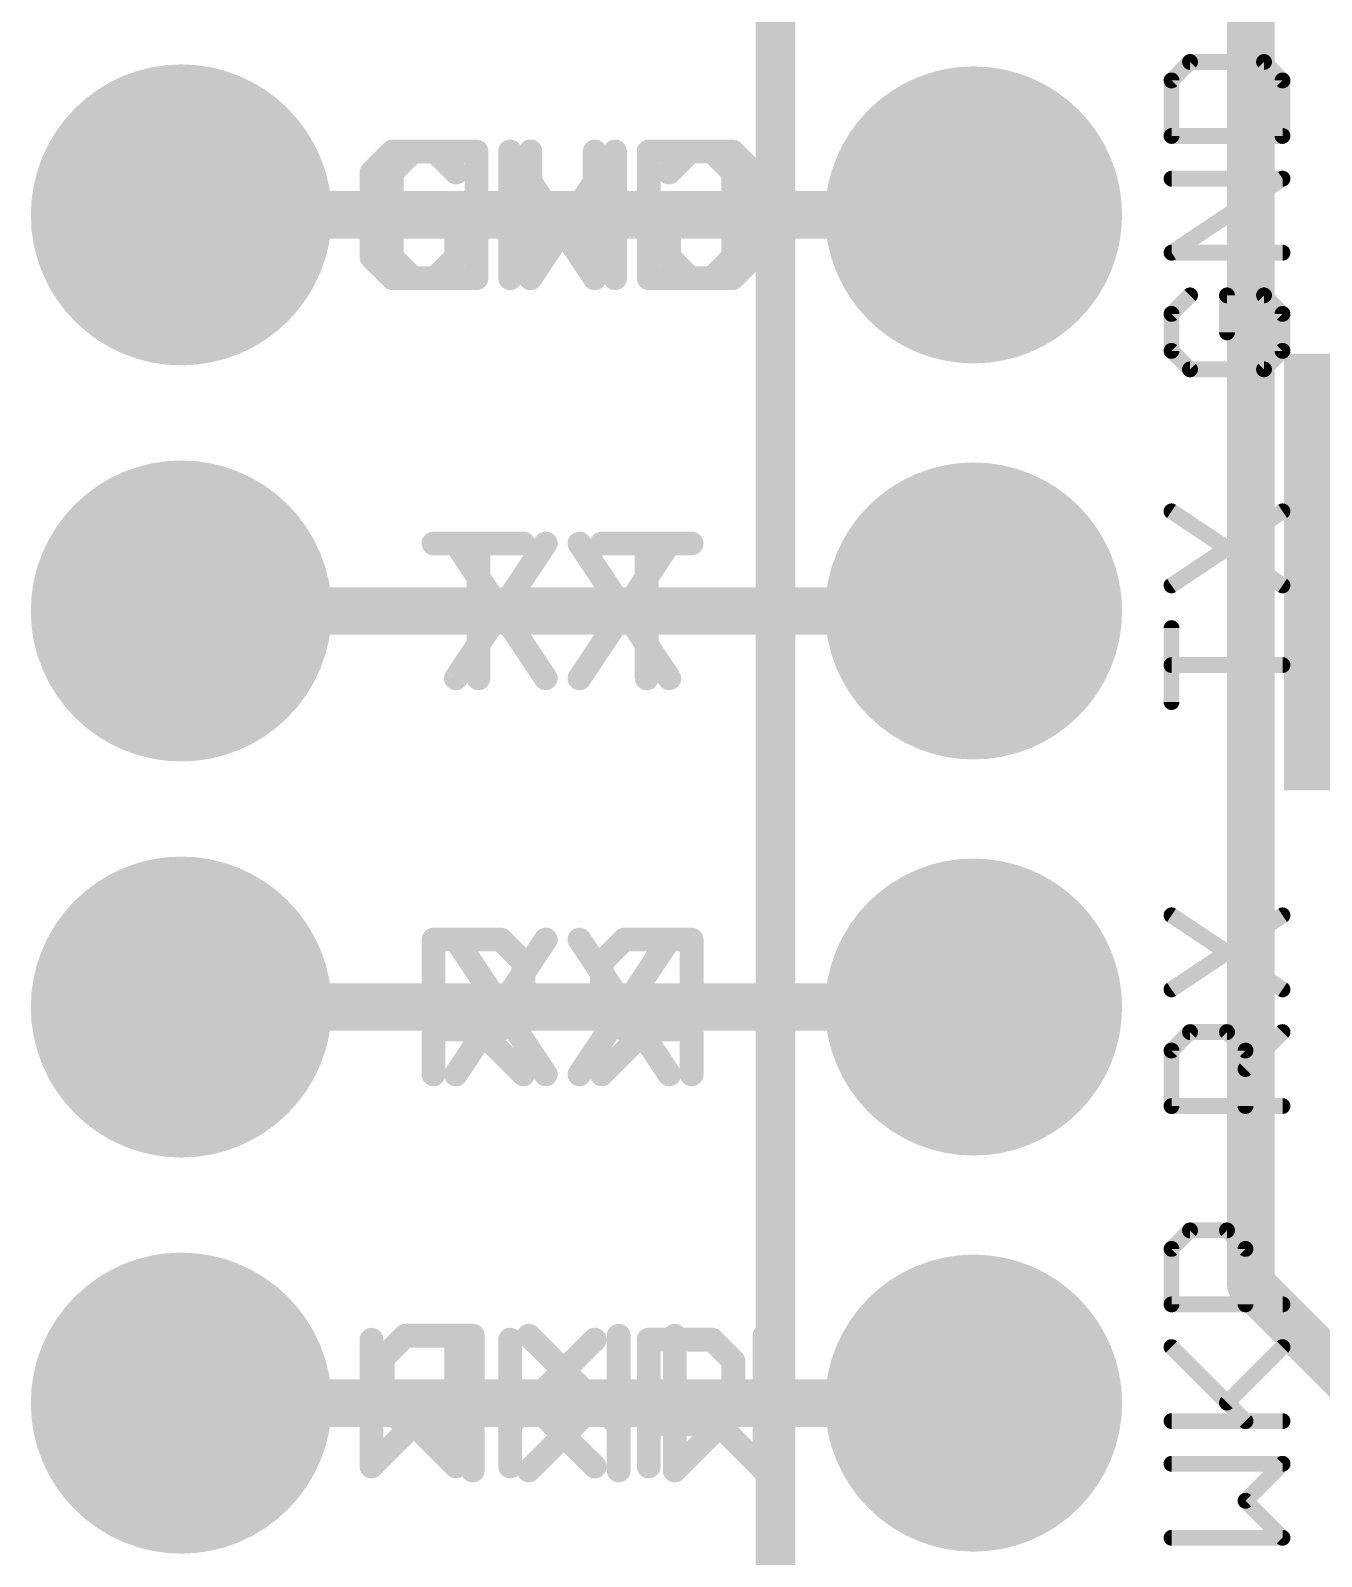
# Model space of a CAD drawing. Extents: x -30 to 77, y -16 to 37.
# Drawn here: x 5.38 to 13.66, y 20.61 to 30.39 of the extents above; entities that cross this region are included whole.
import ezdxf

# ---------------------------------------------------------------- set-up
doc = ezdxf.new("R2010")
doc.units = 0
for name, color, linetype in [('1', 12, 'CONTINUOUS'), ('16', 132, 'CONTINUOUS'), ('17', 110, 'CONTINUOUS'), ('21', 41, 'CONTINUOUS'), ('22', 40, 'CONTINUOUS'), ('51', 53, 'CONTINUOUS')]:
    doc.layers.add(name, color=color, linetype=linetype)

# ---------------------------------------------------------------- blocks, each defined once
blk = doc.blocks.new('RECT')
blk.add_solid([(-0.5, -0.5), (0.5, -0.5), (-0.5, 0.5), (0.5, 0.5)])
blk = doc.blocks.new('ROUNDP')
at = {"const_width": 0.5}
blk.add_lwpolyline([(0, -0.25, 1), (0, 0.25, 1), (0, -0.25)], format="xyb", dxfattribs=at)

msp = doc.modelspace()

# ---------------------------------------------------------------- linework, layer by layer
at = {"layer": '1', "const_width": 0.3048}
for points in [[(13.208, 31.75), (13.208, 22.352)], [(11.43, 29.21), (6.35, 29.21)], [(11.43, 29.21), (6.35, 29.21)], [(6.35, 26.67), (11.43, 26.67)], [(6.35, 26.67), (11.43, 26.67)], [(6.35, 24.13), (11.43, 24.13)], [(6.35, 24.13), (11.43, 24.13)], [(13.208, 22.352), (13.97, 21.59)], [(6.35, 21.59), (11.43, 21.59)], [(6.35, 21.59), (11.43, 21.59)]]:
    msp.add_lwpolyline(points, dxfattribs=at)
at = {"layer": '1', "const_width": 0.1524}
for points in [[(6.35, 29.2862, 1), (6.35, 29.1338)], [(6.35, 29.2862, 1), (6.35, 29.1338)], [(11.43, 29.1338, 1), (11.43, 29.2862)], [(11.43, 29.1338, 1), (11.43, 29.2862)], [(6.35, 26.7462, 1), (6.35, 26.5938)], [(6.35, 26.7462, 1), (6.35, 26.5938)], [(11.43, 26.5938, 1), (11.43, 26.7462)], [(11.43, 26.5938, 1), (11.43, 26.7462)], [(6.35, 24.2062, 1), (6.35, 24.0538)], [(6.35, 24.2062, 1), (6.35, 24.0538)], [(11.43, 24.0538, 1), (11.43, 24.2062)], [(11.43, 24.0538, 1), (11.43, 24.2062)], [(13.2619, 22.4059, 1), (13.1541, 22.2981)], [(13.1318, 22.352, 1), (13.2842, 22.352)], [(6.35, 21.6662, 1), (6.35, 21.5138)], [(6.35, 21.6662, 1), (6.35, 21.5138)], [(11.43, 21.5138, 1), (11.43, 21.6662)], [(11.43, 21.5138, 1), (11.43, 21.6662)]]:
    msp.add_lwpolyline(points, format="xyb", dxfattribs=at)
at = {"layer": '21'}
for points, const_width in [([(10.16, 2.54), (10.16, 35.56)], 0.254), ([(7.7052, 29.6171), (7.5696, 29.4815)], 0.1524), ([(7.9763, 29.6171), (7.7052, 29.6171)], 0.1524), ([(8.1119, 29.4815), (7.9763, 29.6171)], 0.1524), ([(8.4583, 28.8036), (8.4583, 29.6171)], 0.1524), ([(8.4583, 29.6171), (9.0007, 28.8036)], 0.1524), ([(9.0007, 28.8036), (9.0007, 29.6171)], 0.1524), ([(9.3471, 29.6171), (9.3471, 28.8036)], 0.1524), ([(9.7538, 29.6171), (9.3471, 29.6171)], 0.1524), ([(9.8894, 29.4815), (9.7538, 29.6171)], 0.1524), ([(7.5696, 29.4815), (7.5696, 28.9392)], 0.1524), ([(9.8894, 28.9392), (9.8894, 29.4815)], 0.1524), ([(8.1119, 29.2103), (7.8408, 29.2103)], 0.1524), ([(8.1119, 28.9392), (8.1119, 29.2103)], 0.1524), ([(7.5696, 28.9392), (7.7052, 28.8036)], 0.1524), ([(7.9763, 28.8036), (8.1119, 28.9392)], 0.1524), ([(9.7538, 28.8036), (9.8894, 28.9392)], 0.1524), ([(7.7052, 28.8036), (7.9763, 28.8036)], 0.1524), ([(9.3471, 28.8036), (9.7538, 28.8036)], 0.1524), ([(7.9672, 27.1025), (8.5434, 27.1025)], 0.1524), ([(8.2553, 26.2382), (8.2553, 27.1025)], 0.1524), ([(8.9027, 27.1025), (9.4789, 26.2382)], 0.1524), ([(9.4789, 27.1025), (8.9027, 26.2382)], 0.1524), ([(7.9672, 23.6982), (7.9672, 24.5625)], 0.1524), ([(7.9672, 24.5625), (8.3994, 24.5625)], 0.1524), ([(8.3994, 24.5625), (8.5434, 24.4185)], 0.1524), ([(8.9027, 24.5625), (9.4789, 23.6982)], 0.1524), ([(9.4789, 24.5625), (8.9027, 23.6982)], 0.1524), ([(8.5434, 24.4185), (8.5434, 24.1304)], 0.1524), ([(8.5434, 24.1304), (8.3994, 23.9863)], 0.1524), ([(8.3994, 23.9863), (7.9672, 23.9863)], 0.1524), ([(8.2553, 23.9863), (8.5434, 23.6982)], 0.1524), ([(7.5696, 21.9971), (7.5696, 21.1836)], 0.1524), ([(8.1119, 21.1836), (8.1119, 21.9971)], 0.1524), ([(8.4583, 21.9971), (8.4583, 21.1836)], 0.1524), ([(8.4583, 21.4548), (9.0007, 21.9971)], 0.1524), ([(9.3471, 21.1836), (9.3471, 21.9971)], 0.1524), ([(9.3471, 21.9971), (9.7538, 21.9971)], 0.1524), ([(9.7538, 21.9971), (9.8894, 21.8615)], 0.1524), ([(9.8894, 21.8615), (9.8894, 21.5903)], 0.1524), ([(8.5939, 21.5903), (9.0007, 21.1836)], 0.1524), ([(9.8894, 21.5903), (9.7538, 21.4548)], 0.1524), ([(7.5696, 21.1836), (7.8408, 21.4548)], 0.1524), ([(7.8408, 21.4548), (8.1119, 21.1836)], 0.1524), ([(9.7538, 21.4548), (9.3471, 21.4548)], 0.1524)]:
    msp.add_lwpolyline(points, dxfattribs=dict(at, const_width=const_width))
at = {"layer": '21', "const_width": 0.0762}
for points in [[(7.7052, 29.6552, 1), (7.7052, 29.579)], [(7.7321, 29.5902, 1), (7.6782, 29.644)], [(8.0033, 29.644, 1), (7.9494, 29.5902)], [(7.9763, 29.579, 1), (7.9763, 29.6552)], [(8.4964, 29.6171, 1), (8.4202, 29.6171)], [(8.49, 29.6382, 1), (8.4266, 29.596)], [(9.0388, 29.6171, 1), (8.9626, 29.6171)], [(9.3852, 29.6171, 1), (9.309, 29.6171)], [(9.3471, 29.6552, 1), (9.3471, 29.579)], [(9.7808, 29.644, 1), (9.7269, 29.5902)], [(9.7538, 29.579, 1), (9.7538, 29.6552)], [(7.6077, 29.4815, 1), (7.5315, 29.4815)], [(9.9275, 29.4815, 1), (9.8513, 29.4815)], [(7.5426, 29.5085, 1), (7.5965, 29.4546)], [(8.085, 29.4546, 1), (8.1389, 29.5085)], [(9.8625, 29.4546, 1), (9.9163, 29.5085)], [(7.8408, 29.2484, 1), (7.8408, 29.1722)], [(8.15, 29.2103, 1), (8.0738, 29.2103)], [(8.1119, 29.1722, 1), (8.1119, 29.2484)], [(7.5965, 28.9661, 1), (7.5426, 28.9122)], [(7.5315, 28.9392, 1), (7.6077, 28.9392)], [(8.0738, 28.9392, 1), (8.15, 28.9392)], [(8.1389, 28.9122, 1), (8.085, 28.9661)], [(9.8513, 28.9392, 1), (9.9275, 28.9392)], [(9.9163, 28.9122, 1), (9.8625, 28.9661)], [(7.7052, 28.8417, 1), (7.7052, 28.7655)], [(7.6782, 28.7767, 1), (7.7321, 28.8305)], [(7.9494, 28.8305, 1), (8.0033, 28.7767)], [(7.9763, 28.7655, 1), (7.9763, 28.8417)], [(9.3471, 28.8417, 1), (9.3471, 28.7655)], [(9.7269, 28.8305, 1), (9.7808, 28.7767)], [(9.7538, 28.7655, 1), (9.7538, 28.8417)], [(8.4202, 28.8036, 1), (8.4964, 28.8036)], [(8.9626, 28.8036, 1), (9.0388, 28.8036)], [(8.969, 28.7825, 1), (9.0324, 28.8247)], [(9.309, 28.8036, 1), (9.3852, 28.8036)], [(7.9672, 27.1406, 1), (7.9672, 27.0644)], [(8.2934, 27.1025, 1), (8.2172, 27.1025)], [(8.5434, 27.0644, 1), (8.5434, 27.1406)], [(8.9344, 27.1237, 1), (8.871, 27.0814)], [(9.5106, 27.0814, 1), (9.4472, 27.1237)], [(8.2172, 26.2382, 1), (8.2934, 26.2382)], [(8.871, 26.2593, 1), (8.9344, 26.2171)], [(9.4472, 26.2171, 1), (9.5106, 26.2593)], [(8.0053, 24.5625, 1), (7.9291, 24.5625)], [(7.9672, 24.6006, 1), (7.9672, 24.5244)], [(8.4263, 24.5895, 1), (8.3724, 24.5356)], [(8.3994, 24.5244, 1), (8.3994, 24.6006)], [(8.9344, 24.5837, 1), (8.871, 24.5414)], [(9.5106, 24.5414, 1), (9.4472, 24.5837)], [(8.5815, 24.4185, 1), (8.5053, 24.4185)], [(8.5165, 24.3915, 1), (8.5703, 24.4454)], [(8.5703, 24.1034, 1), (8.5165, 24.1573)], [(8.5053, 24.1304, 1), (8.5815, 24.1304)], [(7.9672, 24.0244, 1), (7.9672, 23.9482)], [(8.2822, 24.0133, 1), (8.2284, 23.9594)], [(8.3724, 24.0133, 1), (8.4263, 23.9594)], [(8.3994, 23.9482, 1), (8.3994, 24.0244)], [(7.9291, 23.6982, 1), (8.0053, 23.6982)], [(8.5165, 23.6713, 1), (8.5703, 23.7251)], [(8.871, 23.7193, 1), (8.9344, 23.6771)], [(9.4472, 23.6771, 1), (9.5106, 23.7193)], [(7.6077, 21.9971, 1), (7.5315, 21.9971)], [(8.15, 21.9971, 1), (8.0738, 21.9971)], [(8.4964, 21.9971, 1), (8.4202, 21.9971)], [(9.0276, 21.9702, 1), (8.9737, 22.024)], [(9.3852, 21.9971, 1), (9.309, 21.9971)], [(9.3471, 22.0352, 1), (9.3471, 21.959)], [(9.7808, 22.024, 1), (9.7269, 21.9702)], [(9.7538, 21.959, 1), (9.7538, 22.0352)], [(9.9275, 21.8615, 1), (9.8513, 21.8615)], [(9.8625, 21.8346, 1), (9.9163, 21.8885)], [(8.6209, 21.6173, 1), (8.567, 21.5634)], [(9.8513, 21.5903, 1), (9.9275, 21.5903)], [(9.9163, 21.5634, 1), (9.8625, 21.6173)], [(7.8677, 21.4817, 1), (7.8138, 21.4278)], [(7.8677, 21.4278, 1), (7.8138, 21.4817)], [(9.3471, 21.4929, 1), (9.3471, 21.4167)], [(9.7538, 21.4167, 1), (9.7538, 21.4929)], [(8.4314, 21.4817, 1), (8.4853, 21.4278)], [(9.7269, 21.4817, 1), (9.7808, 21.4278)], [(7.5426, 21.2105, 1), (7.5965, 21.1567)], [(8.085, 21.1567, 1), (8.1389, 21.2105)], [(8.9737, 21.1567, 1), (9.0276, 21.2105)], [(7.5315, 21.1836, 1), (7.6077, 21.1836)], [(8.0738, 21.1836, 1), (8.15, 21.1836)], [(8.4202, 21.1836, 1), (8.4964, 21.1836)], [(9.309, 21.1836, 1), (9.3852, 21.1836)]]:
    msp.add_lwpolyline(points, format="xyb", dxfattribs=at)
at = {"layer": '22', "const_width": 0.1524}
for points in [[(7.7001, 29.4815), (7.8357, 29.6171)], [(7.8357, 29.6171), (8.2424, 29.6171)], [(8.2424, 29.6171), (8.2424, 28.8036)], [(9.1312, 29.6171), (8.5888, 28.8036)], [(8.5888, 28.8036), (8.5888, 29.6171)], [(9.1312, 28.8036), (9.1312, 29.6171)], [(9.4776, 29.4815), (9.6132, 29.6171)], [(9.6132, 29.6171), (9.8843, 29.6171)], [(9.8843, 29.6171), (10.0199, 29.4815)], [(7.7001, 28.9392), (7.7001, 29.4815)], [(10.0199, 29.4815), (10.0199, 28.9392)], [(9.4776, 28.9392), (9.4776, 29.2103)], [(9.4776, 29.2103), (9.7488, 29.2103)], [(7.8357, 28.8036), (7.7001, 28.9392)], [(9.6132, 28.8036), (9.4776, 28.9392)], [(10.0199, 28.9392), (9.8843, 28.8036)], [(8.2424, 28.8036), (7.8357, 28.8036)], [(9.8843, 28.8036), (9.6132, 28.8036)], [(8.6868, 27.1025), (8.1106, 26.2382)], [(8.1106, 27.1025), (8.6868, 26.2382)], [(9.6223, 27.1025), (9.0461, 27.1025)], [(9.3342, 26.2382), (9.3342, 27.1025)], [(8.6868, 24.5625), (8.1106, 23.6982)], [(8.1106, 24.5625), (8.6868, 23.6982)], [(9.1902, 24.5625), (9.0461, 24.4185)], [(9.6223, 24.5625), (9.1902, 24.5625)], [(9.6223, 23.6982), (9.6223, 24.5625)], [(9.0461, 24.4185), (9.0461, 24.1304)], [(9.0461, 24.1304), (9.1902, 23.9863)], [(9.3342, 23.9863), (9.0461, 23.6982)], [(9.1902, 23.9863), (9.6223, 23.9863)], [(7.7869, 22.0225), (7.6428, 21.8785)], [(8.219, 22.0225), (7.7869, 22.0225)], [(8.219, 21.1582), (8.219, 22.0225)], [(9.1546, 21.4463), (8.5783, 22.0225)], [(9.1546, 22.0225), (9.1546, 21.1582)], [(9.5139, 21.1582), (9.5139, 22.0225)], [(10.0901, 22.0225), (10.0901, 21.1582)], [(7.6428, 21.8785), (7.6428, 21.5904)], [(7.6428, 21.5904), (7.7869, 21.4463)], [(9.0105, 21.5904), (8.5783, 21.1582)], [(7.7869, 21.4463), (8.219, 21.4463)], [(9.802, 21.4463), (9.5139, 21.1582)], [(10.0901, 21.1582), (9.802, 21.4463)]]:
    msp.add_lwpolyline(points, dxfattribs=at)
at = {"layer": '22', "const_width": 0.0762}
for points in [[(7.8357, 29.6552, 1), (7.8357, 29.579)], [(7.8626, 29.5902, 1), (7.8087, 29.644)], [(8.2805, 29.6171, 1), (8.2043, 29.6171)], [(8.2424, 29.579, 1), (8.2424, 29.6552)], [(8.6269, 29.6171, 1), (8.5507, 29.6171)], [(9.1693, 29.6171, 1), (9.0931, 29.6171)], [(9.1629, 29.596, 1), (9.0995, 29.6382)], [(9.6132, 29.6552, 1), (9.6132, 29.579)], [(9.6401, 29.5902, 1), (9.5862, 29.644)], [(9.9113, 29.644, 1), (9.8574, 29.5902)], [(9.8843, 29.579, 1), (9.8843, 29.6552)], [(7.7382, 29.4815, 1), (7.662, 29.4815)], [(10.058, 29.4815, 1), (9.9818, 29.4815)], [(7.6732, 29.5085, 1), (7.727, 29.4546)], [(9.4506, 29.5085, 1), (9.5045, 29.4546)], [(9.993, 29.4546, 1), (10.0469, 29.5085)], [(9.5157, 29.2103, 1), (9.4395, 29.2103)], [(9.4776, 29.2484, 1), (9.4776, 29.1722)], [(9.7488, 29.1722, 1), (9.7488, 29.2484)], [(7.727, 28.9661, 1), (7.6732, 28.9122)], [(7.662, 28.9392, 1), (7.7382, 28.9392)], [(9.5045, 28.9661, 1), (9.4506, 28.9122)], [(9.4395, 28.9392, 1), (9.5157, 28.9392)], [(9.9818, 28.9392, 1), (10.058, 28.9392)], [(10.0469, 28.9122, 1), (9.993, 28.9661)], [(7.8357, 28.8417, 1), (7.8357, 28.7655)], [(7.8087, 28.7767, 1), (7.8626, 28.8305)], [(8.2424, 28.7655, 1), (8.2424, 28.8417)], [(9.6132, 28.8417, 1), (9.6132, 28.7655)], [(9.5862, 28.7767, 1), (9.6401, 28.8305)], [(9.8574, 28.8305, 1), (9.9113, 28.7767)], [(9.8843, 28.7655, 1), (9.8843, 28.8417)], [(8.2043, 28.8036, 1), (8.2805, 28.8036)], [(8.5571, 28.8247, 1), (8.6205, 28.7825)], [(8.5507, 28.8036, 1), (8.6269, 28.8036)], [(9.0931, 28.8036, 1), (9.1693, 28.8036)], [(8.1423, 27.1237, 1), (8.0789, 27.0814)], [(8.7185, 27.0814, 1), (8.6551, 27.1237)], [(9.0461, 27.1406, 1), (9.0461, 27.0644)], [(9.3723, 27.1025, 1), (9.2961, 27.1025)], [(9.6223, 27.0644, 1), (9.6223, 27.1406)], [(8.0789, 26.2593, 1), (8.1423, 26.2171)], [(8.6551, 26.2171, 1), (8.7185, 26.2593)], [(9.2961, 26.2382, 1), (9.3723, 26.2382)], [(8.1423, 24.5837, 1), (8.0789, 24.5414)], [(8.7185, 24.5414, 1), (8.6551, 24.5837)], [(9.1902, 24.6006, 1), (9.1902, 24.5244)], [(9.2171, 24.5356, 1), (9.1632, 24.5895)], [(9.6604, 24.5625, 1), (9.5842, 24.5625)], [(9.6223, 24.5244, 1), (9.6223, 24.6006)], [(9.0842, 24.4185, 1), (9.008, 24.4185)], [(9.0192, 24.4454, 1), (9.073, 24.3915)], [(9.073, 24.1573, 1), (9.0192, 24.1034)], [(9.008, 24.1304, 1), (9.0842, 24.1304)], [(9.1902, 24.0244, 1), (9.1902, 23.9482)], [(9.1632, 23.9594, 1), (9.2171, 24.0133)], [(9.3611, 23.9594, 1), (9.3073, 24.0133)], [(9.6223, 23.9482, 1), (9.6223, 24.0244)], [(8.0789, 23.7193, 1), (8.1423, 23.6771)], [(8.6551, 23.6771, 1), (8.7185, 23.7193)], [(9.0192, 23.7251, 1), (9.073, 23.6713)], [(9.5842, 23.6982, 1), (9.6604, 23.6982)], [(7.7869, 22.0606, 1), (7.7869, 21.9844)], [(7.8138, 21.9956, 1), (7.7599, 22.0495)], [(8.2571, 22.0225, 1), (8.1809, 22.0225)], [(8.219, 21.9844, 1), (8.219, 22.0606)], [(8.6053, 22.0495, 1), (8.5514, 21.9956)], [(9.1927, 22.0225, 1), (9.1165, 22.0225)], [(9.552, 22.0225, 1), (9.4758, 22.0225)], [(10.1282, 22.0225, 1), (10.052, 22.0225)], [(7.6809, 21.8785, 1), (7.6047, 21.8785)], [(7.6159, 21.9054, 1), (7.6698, 21.8515)], [(7.6698, 21.6173, 1), (7.6159, 21.5634)], [(7.6047, 21.5904, 1), (7.6809, 21.5904)], [(9.0374, 21.5634, 1), (8.9836, 21.6173)], [(7.7869, 21.4844, 1), (7.7869, 21.4082)], [(7.7599, 21.4194, 1), (7.8138, 21.4733)], [(8.219, 21.4082, 1), (8.219, 21.4844)], [(9.1276, 21.4194, 1), (9.1815, 21.4733)], [(9.8289, 21.4733, 1), (9.775, 21.4194)], [(9.8289, 21.4194, 1), (9.775, 21.4733)], [(8.1809, 21.1582, 1), (8.2571, 21.1582)], [(8.5514, 21.1851, 1), (8.6053, 21.1313)], [(9.1165, 21.1582, 1), (9.1927, 21.1582)], [(9.4869, 21.1851, 1), (9.5408, 21.1313)], [(9.4758, 21.1582, 1), (9.552, 21.1582)], [(10.052, 21.1582, 1), (10.1282, 21.1582)], [(10.0631, 21.1313, 1), (10.117, 21.1851)]]:
    msp.add_lwpolyline(points, format="xyb", dxfattribs=at)
at = {"layer": '51', "const_width": 0.1016}
for points in [[(12.818, 30.1908), (12.6994, 30.0721)], [(13.2926, 30.1908), (12.818, 30.1908)], [(13.4112, 30.0721), (13.2926, 30.1908)], [(12.6994, 30.0721), (12.6994, 29.7162)], [(13.4112, 29.7162), (13.4112, 30.0721)], [(12.6994, 29.7162), (13.4112, 29.7162)], [(12.6994, 28.9678), (13.4112, 29.4424)], [(13.4112, 29.4424), (12.6994, 29.4424)], [(13.4112, 28.9678), (12.6994, 28.9678)], [(12.818, 28.6939), (12.6994, 28.5753)], [(13.2926, 28.6939), (13.0553, 28.6939)], [(13.0553, 28.6939), (13.0553, 28.4567)], [(13.4112, 28.5753), (13.2926, 28.6939)], [(12.6994, 28.5753), (12.6994, 28.338)], [(13.4112, 28.338), (13.4112, 28.5753)], [(12.6994, 28.338), (12.818, 28.2194)], [(13.2926, 28.2194), (13.4112, 28.338)], [(12.818, 28.2194), (13.2926, 28.2194)], [(12.6994, 26.8342), (13.4112, 27.3088)], [(12.6994, 27.3088), (13.4112, 26.8342)], [(12.6994, 26.0858), (12.6994, 26.5603)], [(13.4112, 26.3231), (12.6994, 26.3231)], [(12.6994, 24.2434), (13.4112, 24.718)], [(12.6994, 24.718), (13.4112, 24.2434)], [(12.6994, 23.8509), (12.818, 23.9695)], [(12.818, 23.9695), (13.0553, 23.9695)], [(13.0553, 23.9695), (13.1739, 23.8509)], [(13.1739, 23.7323), (13.4112, 23.9695)], [(12.6994, 23.495), (12.6994, 23.8509)], [(13.1739, 23.8509), (13.1739, 23.495)], [(13.4112, 23.495), (12.6994, 23.495)], [(12.6994, 22.5791), (12.818, 22.6978)], [(12.818, 22.6978), (13.0553, 22.6978)], [(13.0553, 22.6978), (13.1739, 22.5791)], [(12.6994, 22.2232), (12.6994, 22.5791)], [(13.1739, 22.5791), (13.1739, 22.2232)], [(13.4112, 22.2232), (12.6994, 22.2232)], [(13.1739, 21.4748), (12.6994, 21.9494)], [(13.0553, 21.5935), (13.4112, 21.9494)], [(12.6994, 21.4748), (13.4112, 21.4748)], [(13.4112, 21.2009), (12.6994, 21.2009)], [(13.1739, 20.9637), (13.4112, 21.2009)], [(13.4112, 20.7264), (13.1739, 20.9637)], [(12.6994, 20.7264), (13.4112, 20.7264)]]:
    msp.add_lwpolyline(points, dxfattribs=at)
at = {"layer": '51', "const_width": 0.0508}
for points in [[(12.818, 30.2162, 1), (12.818, 30.1654)], [(12.836, 30.1728, 1), (12.8001, 30.2087)], [(13.3105, 30.2087, 1), (13.2746, 30.1728)], [(13.2926, 30.1654, 1), (13.2926, 30.2162)], [(12.7248, 30.0721, 1), (12.674, 30.0721)], [(12.6814, 30.0901, 1), (12.7174, 30.0542)], [(13.4366, 30.0721, 1), (13.3858, 30.0721)], [(13.3932, 30.0542, 1), (13.4292, 30.0901)], [(12.6994, 29.7416, 1), (12.6994, 29.6908)], [(13.4112, 29.6908, 1), (13.4112, 29.7416)], [(12.674, 29.7162, 1), (12.7248, 29.7162)], [(13.3858, 29.7162, 1), (13.4366, 29.7162)], [(12.6994, 29.4678, 1), (12.6994, 29.417)], [(13.4253, 29.4212, 1), (13.3971, 29.4635)], [(13.4112, 29.417, 1), (13.4112, 29.4678)], [(12.6994, 28.9932, 1), (12.6994, 28.9424)], [(12.6853, 28.9889, 1), (12.7135, 28.9467)], [(13.4112, 28.9424, 1), (13.4112, 28.9932)], [(12.836, 28.676, 1), (12.8001, 28.7119)], [(13.0553, 28.7193, 1), (13.0553, 28.6685)], [(13.0807, 28.6939, 1), (13.0299, 28.6939)], [(13.3105, 28.7119, 1), (13.2746, 28.676)], [(13.2926, 28.6685, 1), (13.2926, 28.7193)], [(12.6814, 28.5933, 1), (12.7174, 28.5573)], [(12.7248, 28.5753, 1), (12.674, 28.5753)], [(13.4366, 28.5753, 1), (13.3858, 28.5753)], [(13.3932, 28.5573, 1), (13.4292, 28.5933)], [(13.0299, 28.4567, 1), (13.0807, 28.4567)], [(12.7174, 28.356, 1), (12.6814, 28.3201)], [(13.4292, 28.3201, 1), (13.3932, 28.356)], [(12.674, 28.338, 1), (12.7248, 28.338)], [(13.3858, 28.338, 1), (13.4366, 28.338)], [(12.818, 28.2448, 1), (12.818, 28.194)], [(12.8001, 28.2014, 1), (12.836, 28.2374)], [(13.2746, 28.2374, 1), (13.3105, 28.2014)], [(13.2926, 28.194, 1), (13.2926, 28.2448)], [(12.7135, 27.3299, 1), (12.6853, 27.2876)], [(13.4253, 27.2876, 1), (13.3971, 27.3299)], [(12.6853, 26.8553, 1), (12.7135, 26.8131)], [(13.3971, 26.8131, 1), (13.4253, 26.8553)], [(12.7248, 26.5603, 1), (12.674, 26.5603)], [(12.6994, 26.3485, 1), (12.6994, 26.2977)], [(13.4112, 26.2977, 1), (13.4112, 26.3485)], [(12.674, 26.0858, 1), (12.7248, 26.0858)], [(12.7135, 24.7391, 1), (12.6853, 24.6968)], [(13.4253, 24.6968, 1), (13.3971, 24.7391)], [(12.6853, 24.2645, 1), (12.7135, 24.2223)], [(13.3971, 24.2223, 1), (13.4253, 24.2645)], [(12.818, 23.9949, 1), (12.818, 23.9441)], [(12.836, 23.9516, 1), (12.8001, 23.9875)], [(13.0733, 23.9875, 1), (13.0373, 23.9516)], [(13.0553, 23.9441, 1), (13.0553, 23.9949)], [(13.4292, 23.9516, 1), (13.3932, 23.9875)], [(12.6814, 23.8689, 1), (12.7174, 23.8329)], [(12.7248, 23.8509, 1), (12.674, 23.8509)], [(13.1993, 23.8509, 1), (13.1485, 23.8509)], [(13.156, 23.8329, 1), (13.1919, 23.8689)], [(13.156, 23.7502, 1), (13.1919, 23.7143)], [(12.6994, 23.5204, 1), (12.6994, 23.4696)], [(12.674, 23.495, 1), (12.7248, 23.495)], [(13.1485, 23.495, 1), (13.1993, 23.495)], [(13.4112, 23.4696, 1), (13.4112, 23.5204)], [(12.818, 22.7232, 1), (12.818, 22.6724)], [(12.836, 22.6798, 1), (12.8001, 22.7157)], [(13.0733, 22.7157, 1), (13.0373, 22.6798)], [(13.0553, 22.6724, 1), (13.0553, 22.7232)], [(12.7248, 22.5791, 1), (12.674, 22.5791)], [(12.6814, 22.5971, 1), (12.7174, 22.5612)], [(13.1993, 22.5791, 1), (13.1485, 22.5791)], [(13.156, 22.5612, 1), (13.1919, 22.5971)], [(12.6994, 22.2486, 1), (12.6994, 22.1978)], [(12.674, 22.2232, 1), (12.7248, 22.2232)], [(13.1485, 22.2232, 1), (13.1993, 22.2232)], [(13.4112, 22.1978, 1), (13.4112, 22.2486)], [(12.7174, 21.9673, 1), (12.6814, 21.9314)], [(13.4292, 21.9314, 1), (13.3932, 21.9673)], [(13.0373, 21.6114, 1), (13.0733, 21.5755)], [(12.6994, 21.5002, 1), (12.6994, 21.4494)], [(13.156, 21.4569, 1), (13.1919, 21.4928)], [(13.4112, 21.4494, 1), (13.4112, 21.5002)], [(12.6994, 21.2263, 1), (12.6994, 21.1755)], [(13.4292, 21.183, 1), (13.3932, 21.2189)], [(13.4112, 21.1755, 1), (13.4112, 21.2263)], [(13.1919, 20.9816, 1), (13.156, 20.9457)], [(13.156, 20.9816, 1), (13.1919, 20.9457)], [(12.6994, 20.7518, 1), (12.6994, 20.701)], [(13.3932, 20.7084, 1), (13.4292, 20.7444)], [(13.4112, 20.701, 1), (13.4112, 20.7518)]]:
    msp.add_lwpolyline(points, format="xyb", dxfattribs=at)

# ---------------------------------------------------------------- block references
at = {"layer": '16', "xscale": 2.8, "yscale": 2.4, "rotation": 270}
msp.add_blockref('RECT', (14.62, 26.92), dxfattribs=at)
at = {"layer": '17', "xscale": 1.9304, "yscale": 1.9304, "rotation": 0.1}
for p in [(6.35, 29.21), (6.35, 29.21), (6.35, 26.67), (6.35, 26.67), (6.35, 24.13), (6.35, 24.13), (6.35, 21.59), (6.35, 21.59)]:
    msp.add_blockref('ROUNDP', p, dxfattribs=at)
at = {"layer": '17', "xscale": 1.905, "yscale": 1.905}
for p in [(11.43, 29.21), (11.43, 29.21), (11.43, 26.67), (11.43, 26.67), (11.43, 24.13), (11.43, 24.13), (11.43, 21.59), (11.43, 21.59)]:
    msp.add_blockref('ROUNDP', p, dxfattribs=at)

doc.saveas('drawing.dxf')
